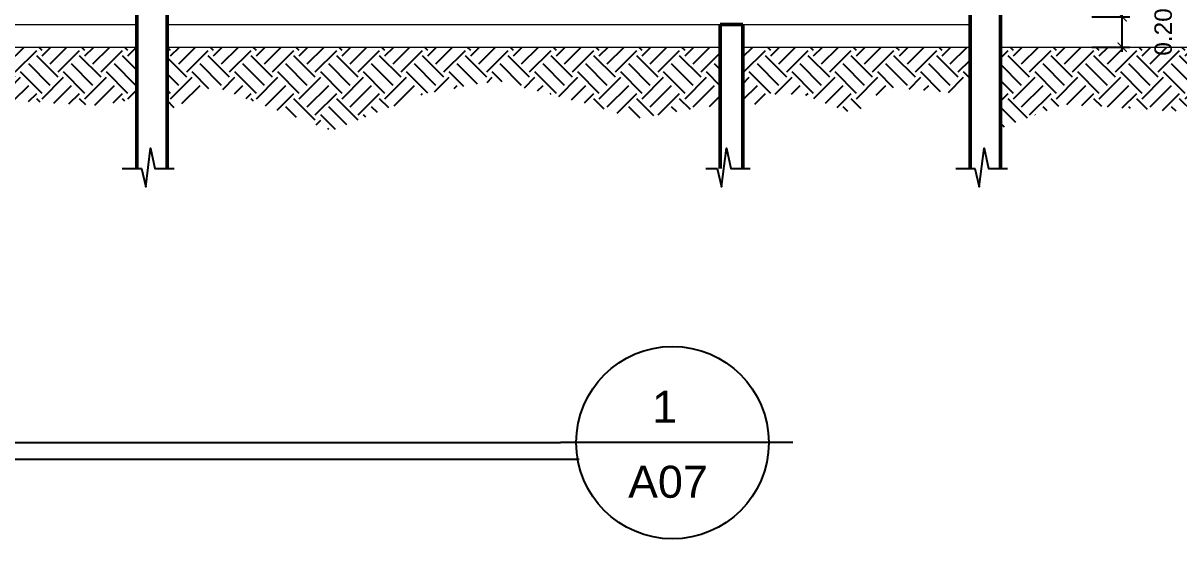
# Model space of a CAD drawing. Header units: feet. Extents: x -417 to 46, y -646 to -218.
# Drawn here: x -95.68 to -88.06, y -389.77 to -386.37 of the extents above; entities that cross this region are included whole.
import ezdxf
from ezdxf.enums import TextEntityAlignment as Align

# ---------------------------------------------------------------- set-up
doc = ezdxf.new("R2010")
doc.units = ezdxf.units.FT
doc.header["$MEASUREMENT"] = 0
for name, color, linetype in [('DIM', 10, 'Continuous'), ('RELLENO', 8, 'Continuous'), ('TEXXT', 8, 'Continuous')]:
    doc.layers.add(name, color=color, linetype=linetype)
for name, color, linetype, lineweight in [('DIM-COTAS', 1, 'Continuous', 5), ('MB', 2, 'Continuous', 20), ('muros', 4, 'Continuous', 50)]:
    doc.layers.add(name, color=color, linetype=linetype, lineweight=lineweight)
doc.styles.add('DAMIAN', font='arial.ttf', dxfattribs={"height": 0.12})
doc.styles.get("Standard").update_dxf_attribs({"font": 'arial.ttf', "height": 0.115})
doc.dimstyles.new('KEILY', dxfattribs={"dimtxt": 0.115, "dimasz": 0.06, "dimexe": 0.05, "dimexo": 0.2, "dimgap": 0.03, "dimtad": 1, "dimzin": 1, "dimdsep": 46, "dimtxsty": 'Standard', "dimblk": 'ARCHTICK', "dimcen": 2.5, "dimdle": 0.03, "dimclrd": 256, "dimclre": 256, "dimclrt": 7, "dimadec": 0, "dimazin": 0, "dimtfac": 1, "dimtmove": 2, "dimatfit": 3, "dimfxl": 0.2, "dimfxlon": 1, "dimtolj": 1, "dimtzin": 1, "dimarcsym": 0})
pattern_1 = [(45, (111.02362, -151.93437), (3e-17, 0.28284271), [0.2, -0.2]), (45, (110.97058, -151.88134), (3e-17, 0.28284271), [0.2, -0.2]), (45, (110.91755, -151.8283), (3e-17, 0.28284271), [0.2, -0.2]), (135, (110.91755, -151.79295), (-0.28284271, 6e-17), [0.2, -0.2]), (135, (110.97058, -151.73992), (-0.28284271, 6e-17), [0.2, -0.2]), (135, (111.02362, -151.68689), (-0.28284271, 6e-17), [0.2, -0.2])]

# ---------------------------------------------------------------- blocks, each defined once
blk = doc.blocks.new('_ArchTick')
at = {"layer": 'DIM-COTAS', "color": 0, "const_width": 0.15}
blk.add_lwpolyline([(-0.5, -0.5), (0.5, 0.5)], dxfattribs=at)
blk = doc.blocks.new('*D2708')
at = {"layer": 'Defpoints', "color": 0, "transparency": 16777216}
for p in [(-89.433, -386.3298), (-88.4302, -386.3298), (-89.233, -386.5298)]:
    blk.add_point(p, dxfattribs=at)
at = {"layer": 'DIM', "lineweight": -2, "transparency": 16777216}
for p, q in [((-88.6302, -386.3298), (-88.3802, -386.3298)), ((-88.4302, -386.5598), (-88.4302, -386.2998)), ((-88.6302, -386.5298), (-88.3802, -386.5298))]:
    blk.add_line(p, q, dxfattribs=at)
at = {"layer": 'DIM', "lineweight": -2, "transparency": 16777216, "xscale": 0.06, "yscale": 0.06, "zscale": 0.06}
for p, rotation in [((-88.4302, -386.3298), 90), ((-88.4302, -386.5298), 270)]:
    blk.add_blockref('_ArchTick', p, dxfattribs=dict(at, rotation=rotation))
at = {"layer": 'DIM', "color": 7, "transparency": 16777216, "insert": (-88.1591, -386.4298), "char_height": 0.115, "attachment_point": 5, "rotation": 90}
blk.add_mtext('\\A1;0.20', dxfattribs=at)
blk = doc.blocks.new('*D2739')
at = {"layer": 'Defpoints', "color": 0, "transparency": 16777216}
for p in [(-88.3802, -371.9298), (-87.846, -371.9298), (-87.9933, -386.5298)]:
    blk.add_point(p, dxfattribs=at)
at = {"layer": 'DIM', "lineweight": -2, "transparency": 16777216}
for p, q in [((-88.046, -371.9298), (-87.796, -371.9298)), ((-87.846, -386.5598), (-87.846, -371.8998)), ((-87.846, -386.5298), (-87.796, -386.5298))]:
    blk.add_line(p, q, dxfattribs=at)
at = {"layer": 'DIM', "lineweight": -2, "transparency": 16777216, "xscale": 0.06, "yscale": 0.06, "zscale": 0.06}
for p, rotation in [((-87.846, -371.9298), 90), ((-87.846, -386.5298), 270)]:
    blk.add_blockref('_ArchTick', p, dxfattribs=dict(at, rotation=rotation))
at = {"layer": 'DIM', "color": 7, "transparency": 16777216, "insert": (-87.9347, -379.2298), "char_height": 0.115, "attachment_point": 5, "rotation": 90}
blk.add_mtext('\\A1;14.60', dxfattribs=at)

msp = doc.modelspace()

# ---------------------------------------------------------------- hatches: boundary and pattern name
at = {"layer": 'RELLENO'}
h = msp.add_hatch(dxfattribs=at)
h.set_pattern_fill('EARTH', color=256, scale=0.8, angle=45)
h.set_pattern_definition(pattern_1)
h.paths.add_polyline_path([(-98.083, -386.5298), (-98.083, -386.9142), (-97.928, -386.7138), (-97.5637, -386.8984), (-97.004, -386.8404), (-96.4919, -386.7243), (-96.1804, -386.8509), (-95.5879, -386.8928), (-95.2236, -386.9139), (-94.933, -386.8769), (-94.933, -386.5298)])
h = msp.add_hatch(dxfattribs=at)
h.set_pattern_fill('EARTH', color=256, scale=0.8, angle=45)
h.set_pattern_definition(pattern_1)
h.paths.add_polyline_path([(-94.733, -386.5298), (-94.733, -386.9562), (-94.4246, -386.7874), (-93.6432, -387.0828), (-93.0467, -386.8401), (-92.5557, -386.7505), (-91.9591, -386.9035), (-91.637, -387.0037), (-91.083, -386.9087), (-91.083, -386.5298)])
h = msp.add_hatch(dxfattribs=at)
h.set_pattern_fill('EARTH', color=256, scale=0.8, angle=45)
h.set_pattern_definition(pattern_1)
h.paths.add_polyline_path([(-90.933, -386.5298), (-90.933, -386.9616), (-90.7641, -386.8402), (-90.5423, -386.8402), (-90.1939, -386.9721), (-89.9933, -386.7927), (-89.5656, -386.8297), (-89.433, -386.7927), (-89.433, -386.5298)])
h = msp.add_hatch(dxfattribs=at)
h.set_pattern_fill('EARTH', color=256, scale=0.8, angle=45)
h.set_pattern_definition([(45, (90.28137, -151.93437), (3e-17, 0.28284271), [0.2, -0.2]), (45, (90.22834, -151.88134), (3e-17, 0.28284271), [0.2, -0.2]), (45, (90.1753, -151.8283), (3e-17, 0.28284271), [0.2, -0.2]), (135, (90.1753, -151.79295), (-0.28284271, 6e-17), [0.2, -0.2]), (135, (90.22834, -151.73992), (-0.28284271, 6e-17), [0.2, -0.2]), (135, (90.28137, -151.68689), (-0.28284271, 6e-17), [0.2, -0.2])])
h.paths.add_polyline_path([(-89.233, -386.5298), (-89.233, -387.0666), (-88.8127, -386.9067), (-87.7159, -386.9752), (-86.6991, -386.8154), (-86.402, -386.7812), (-85.7736, -386.8382), (-85.3052, -386.7697), (-84.7568, -386.5298)])

# ---------------------------------------------------------------- linework, layer by layer
for points in [[(-95.0278, -387.3298), (-94.9021, -387.3298), (-94.8738, -387.4518), (-94.8419, -387.1965), (-94.8124, -387.3298), (-94.686, -387.3298)], [(-91.1778, -387.3298), (-91.1021, -387.3298), (-91.0738, -387.4518), (-91.0419, -387.1965), (-91.0124, -387.3298), (-90.886, -387.3298)], [(-89.5278, -387.3298), (-89.4021, -387.3298), (-89.3738, -387.4518), (-89.3419, -387.1965), (-89.3124, -387.3298), (-89.186, -387.3298)]]:
    msp.add_lwpolyline(points)
at = {"layer": 'MB'}
for p, q in [((-98.021, -386.3798), (-94.933, -386.3798)), ((-94.733, -386.3798), (-91.083, -386.3798)), ((-90.933, -386.3798), (-89.433, -386.3798)), ((-98.083, -386.5298), (-94.933, -386.5298)), ((-94.733, -386.5298), (-91.083, -386.5298)), ((-90.933, -386.5298), (-89.433, -386.5298)), ((-89.233, -386.5298), (-84.2011, -386.5298))]:
    msp.add_line(p, q, dxfattribs=at)
at = {"layer": 'muros'}
for p, q in [((-94.733, -383.7298), (-94.733, -387.3298)), ((-94.933, -385.0798), (-94.933, -387.3298)), ((-89.433, -385.3298), (-89.433, -387.3298)), ((-89.233, -385.3298), (-89.233, -387.3298)), ((-91.083, -386.3798), (-91.083, -387.3298)), ((-91.083, -386.3798), (-90.933, -386.3798)), ((-90.933, -386.3798), (-90.933, -387.3298))]:
    msp.add_line(p, q, dxfattribs=at)
at = {"layer": 'TEXXT', "color": 4}
for p in [(-102.3124, -389.1391), (-90.6031, -389.1391)]:
    msp.add_line(p, (-92.1373, -389.1391), dxfattribs=at)
at = {"layer": 'TEXXT', "color": 3}
msp.add_line((-102.3124, -389.2481), (-92.0136, -389.2481), dxfattribs=at)
at = {"layer": 'TEXXT', "color": 4}
msp.add_circle((-91.3975, -389.1391), 0.635, dxfattribs=at)

# ---------------------------------------------------------------- texts
at = {"layer": 'TEXXT', "style": 'DAMIAN'}
for s, height, p in [('1', 0.2113, (-91.4493, -389.008)), ('A07', 0.21134, (-91.4274, -389.503))]:
    msp.add_text(s, height=height, dxfattribs=at).set_placement(p, align=Align.CENTER)

# ---------------------------------------------------------------- dimensions: what is measured, and where the dimension line sits
at = {"layer": 'DIM'}
for base, p1, p2, picture, middle in [((-87.846, -371.9298), (-87.9933, -386.5298), (-88.3802, -371.9298), '*D2739', (-87.9347, -379.2298)), ((-88.4302, -386.3298), (-89.233, -386.5298), (-89.433, -386.3298), '*D2708', (-88.1591, -386.4298))]:
    dim = msp.add_linear_dim(base=base, p1=p1, p2=p2, angle=90, dimstyle='KEILY', dxfattribs=at)
    dim.commit()
    dim.dimension.update_dxf_attribs({"geometry": picture, "text_midpoint": middle})

doc.saveas('drawing.dxf')
